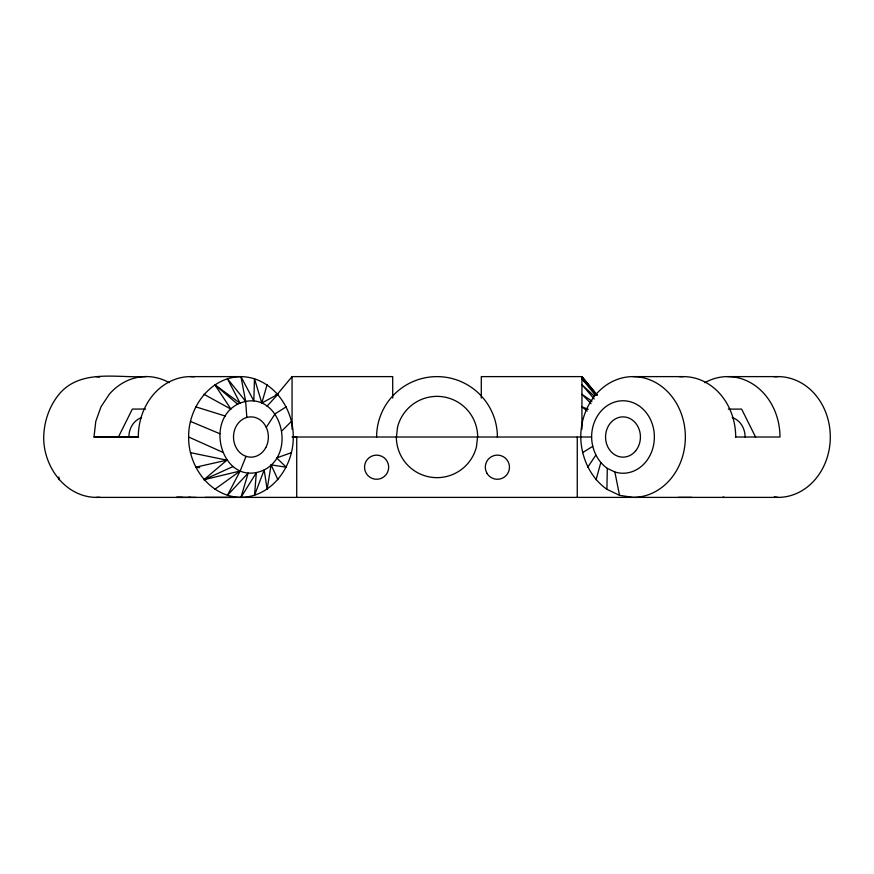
<?xml version="1.0" encoding="UTF-8"?>
<svg xmlns="http://www.w3.org/2000/svg" width="874" height="874" viewBox="0 0 874 874"><rect width="100%" height="100%" fill="white"/><g stroke="black" fill="none" stroke-linecap="round" stroke-linejoin="round"><path stroke-width="1.31" d="M296.723 497.393L296.734 437L293.238 437.011C293.653 466.246 271.945 496.956 240.94 497.393C209.935 496.935 188.238 466.257 188.642 437.011C188.238 407.765 209.935 377.098 240.94 376.618C271.934 377.098 293.642 407.754 293.238 437.011M606.906 489.309C590.092 477.466 581.112 457.277 580.751 437.011A60.393 52.298 -90 0 1 633.06 376.618A60.393 52.298 -90 0 1 685.358 437.011A60.393 52.298 -90 0 1 633.06 497.393L619.524 495.339L606.906 489.309L607.299 468.388C597.215 461.286 591.829 449.17 591.611 437.011A36.238 31.377 -90 0 1 625.729 400.904A36.238 31.377 -90 0 1 653.894 443.304A36.238 31.377 -90 0 1 614.87 472.004L607.299 468.388M194.334 376.77A60.393 52.309 -90 0 0 138.3 437.011L94.01 436.967L95.79 421.334L101.013 406.771L109.283 394.261A60.393 52.298 90 0 1 169.13 382.648M291.468 452.645L276.665 457.921L286.246 467.208L271.104 464.87L267.116 489.32L264.177 469.917C299.421 452.055 278.282 385.445 237.826 404.094C202.659 422.066 223.668 488.522 264.177 469.917L254.509 495.35L256.344 472.714L240.94 497.393L248.161 473.085L227.404 495.35L240.175 470.999L246.031 456.337M596.079 479.706L600.799 462.63M267.018 406.17L277.921 394.305L261.818 403.012L267.094 384.713M94.01 436.967L118.438 436.967L132.345 409.076L145.63 409.076M266.253 427.364L275.091 413.839L286.235 406.814M587.765 467.208L595.817 455.125M276.96 394.753L292.058 376.618L392.71 376.618L392.71 398.052M281.898 430.871L291.457 421.388M214.796 489.32L240.175 470.999L203.959 479.717L226.901 460.172L190.423 452.645M582.543 452.634L592.681 446.385M203.959 479.717L232.921 466.596M275.386 395.004L277.921 394.305M226.901 460.172L195.645 467.208L199.687 467.666M146.264 376.574C117.214 378.278 80.561 368.467 59.017 394.305C49.184 406.388 44.115 421.508 43.7 437.011C43.296 466.257 65.004 496.924 95.998 497.393L778.002 497.393A60.393 52.298 -90 0 0 830.267 434.859A60.393 52.298 -90 0 0 774.277 376.77M235.019 497.393L205.084 497.415M633.06 376.618L683.381 376.618M727.671 376.618L778.002 376.618M190.619 376.618L240.94 376.618L253.831 400.926L254.476 378.682L261.818 403.012M728.337 409.108L741.622 409.108L755.562 437.011M292.058 437.011L591.611 437.011M735.438 437.011L779.969 437.011A60.393 52.298 -90 0 0 704.805 382.692M182.382 497.372L176.428 497.382L190.761 497.404M723.202 497.382L724.131 497.382L722.503 497.382M678.333 497.393L691.935 497.393M118.438 436.967L138.573 436.989M188.413 497.372L196.104 497.415M95.998 376.618L99.691 377.175M774.309 496.836L778.002 497.393M195.645 406.814L225.405 416.09M588.235 409.316L581.942 406.814L587.241 411.064M190.423 421.388L219.778 433.69M188.642 437.011L222.531 452.175M203.959 394.305L230.965 409.141L214.796 384.713L240.121 403.275L227.404 378.682L245.649 401.297L246.839 417.455M237.662 404.214L214.796 384.713M592.004 401.232L581.942 394.305L591.086 403.624M594.407 396.315L581.942 384.702L594.2 398.981M596.822 395.223L581.942 378.671L595.358 395.201M593.315 391.355L595.074 393.3M271.104 464.87L277.921 479.706M614.87 472.004L619.524 495.339M240.94 376.618L245.649 401.297M58.875 476.996L59.017 479.706M581.942 429.189L581.942 376.618L481.29 376.618L481.29 398.052M577.266 437.011L577.266 497.393M292.058 376.618L292.058 429.189M679.666 376.77A60.393 52.298 -90 0 1 735.689 437.011M99.723 497.24A60.393 52.298 -90 0 1 95.998 497.393M376.607 437.011A60.393 60.393 0 0 1 437 376.618A60.393 60.393 0 0 1 497.393 437.011M732.183 417.564A20.135 17.436 -90 0 1 745.107 437.011M128.915 436.006A20.135 17.436 89.9 0 1 141.533 417.63M397.528 427.244L396.348 437.798A40.663 40.663 0 0 0 476.472 446.767L477.652 436.213A40.663 40.663 0 0 0 397.528 427.244M388.482 469.414L387.51 472.419A12.083 12.083 0 0 1 372.368 478.504A12.083 12.083 0 0 1 364.982 463.952A12.083 12.083 0 0 1 378.824 455.332L381.829 456.304A12.083 12.083 0 0 1 388.482 469.414M597.04 394.95L581.942 376.618L597.04 394.982M486.927 473.238L485.726 470.332A12.083 12.083 0 0 1 499.491 455.31A12.083 12.083 0 0 1 507.281 474.134A12.083 12.083 0 0 1 486.927 473.238M635.606 450.908A20.135 17.436 -90 0 0 627.106 417.444A20.135 17.436 -90 0 0 606.261 442.67A20.135 17.436 -90 0 0 635.606 450.908M265.838 447.488A20.135 17.436 -90 0 0 251.362 416.887A20.135 17.436 -90 0 0 235.641 446.669A20.135 17.436 -90 0 0 265.838 447.488"/></g></svg>
